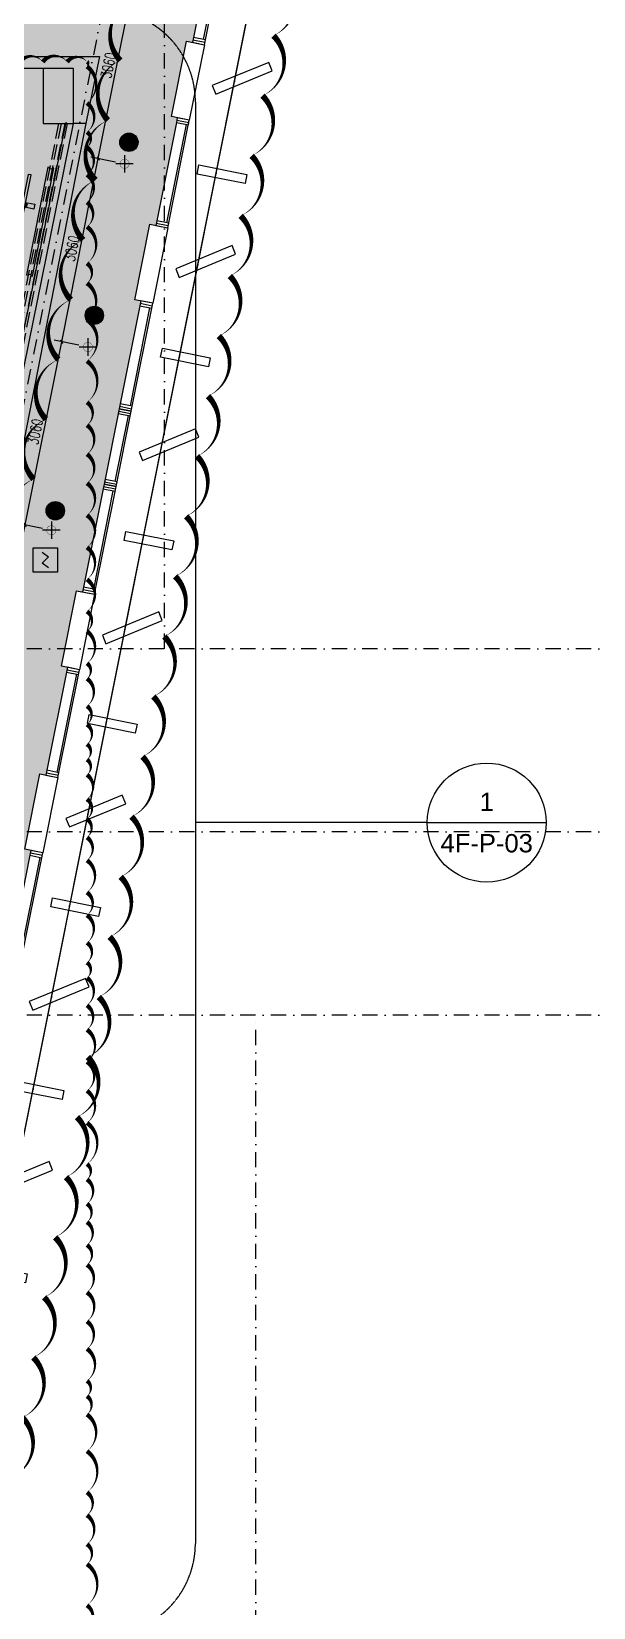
# Model space of a CAD drawing. Extents: x -354516 to 794396, y -401250 to -150594.
# Drawn here: x 27822 to 37032, y -364150 to -338342 of the extents above; entities that cross this region are included whole.
import ezdxf
from ezdxf.enums import TextEntityAlignment as Align

# ---------------------------------------------------------------- set-up
doc = ezdxf.new("R2010")
doc.units = 0
doc.header["$LTSCALE"] = 1000
doc.header["$MEASUREMENT"] = 0
for name, pattern in [('510I-01-Studio-plan-01$0$DASH', [0.35, 0.25, -0.1]), ('510I-02-CentralForum-00$0$CENTER', [2, 1.25, -0.25, 0.25, -0.25]), ('DASH', [0.35, 0.25, -0.1]), ('DASHDOT2', [0.5, 0.25, -0.125, 0, -0.125]), ('DOTE', [2.42, 2, -0.2, 0.02, -0.2])]:
    doc.linetypes.add(name, pattern=pattern)
for name, color, linetype in [('0-吊顶', 6, 'Continuous'), ('0-吊顶边界', 36, 'Continuous'), ('0-灯具', 20, 'Continuous'), ('0-灯具1', 40, 'Continuous'), ('0-设备风口（修改）', 71, 'Continuous'), ('A-轴线1', 1, 'DOTE'), ('an-furniture', 176, 'Continuous'), ('an-wall', 4, 'Continuous'), ('an-wndw', 2, 'Continuous'), ('an-wndw-mull-h', 2, 'Continuous'), ('BPM', 4, 'Continuous'), ('LINE', 11, 'Continuous'), ('P-完成面', 4, 'Continuous'), ('P-成活面', 4, 'Continuous'), ('PUB_DIM', 3, 'Continuous'), ('S-PLT', 30, 'Continuous'), ('SEE', 5, 'Continuous'), ('WALL', 2, 'Continuous'), ('WALL-MOVE', 6, 'Continuous'), ('WINDOW', 4, 'Continuous'), ('墙体', 7, 'Continuous'), ('门图', 134, 'Continuous')]:
    doc.layers.add(name, color=color, linetype=linetype)
doc.layers.add('0-地面材质_material hatch', color=251, linetype='Continuous', transparency=0.3)
doc.layers.add('修改', color=1, linetype='Continuous', plot=False)
doc.styles.add('510p-04$0$Arial_2', font='arial.ttf', dxfattribs={"height": 6.392964})
doc.styles.add('DIM_FONT', font='SIMPLEX', dxfattribs={"width": 0.7, "bigfont": 'GBCBIG'})
doc.dimstyles.new('_TCH_ARCH&&50', dxfattribs={"dimscale": 0.5, "dimtxt": 350, "dimasz": 100, "dimexe": 250, "dimexo": 300, "dimgap": 100, "dimtad": 1, "dimdec": 0, "dimzin": 0, "dimdsep": 46, "dimtxsty": 'DIM_FONT', "dimblk": 'ARCHTICK', "dimcen": 0.09, "dimclrd": 3, "dimclre": 3, "dimclrt": 7, "dimazin": 2, "dimtfac": 1, "dimtdec": 0, "dimtix": 1, "dimtmove": 2, "dimatfit": 3, "dimfxl": 0, "dimtolj": 1, "dimtzin": 0, "dimarcsym": 0})

# ---------------------------------------------------------------- blocks, each defined once
blk = doc.blocks.new('A$C4BD07983')
at = {"layer": 'an-wndw-mull-h'}
blk.add_line((0, 0), (0, 200), dxfattribs=at)
blk.add_lwpolyline([(40, 200), (-40, 200), (-40, 0), (40, 0)], close=True, dxfattribs=at)
blk = doc.blocks.new('UBB side window')
at = {"layer": 'SEE'}
blk.add_lwpolyline([(498339312, 3089844226), (498338991, 3089842617)], dxfattribs=at)
at = {"layer": 'WINDOW'}
for points in [[(498339158, 3089842584), (498339479, 3089844192)], [(498339171, 3089842500), (498339524, 3089844265)]]:
    blk.add_lwpolyline(points, dxfattribs=at)
at = {"rotation": 258.6900676666284}
for p in [(498339320, 3089844265), (498338983, 3089842578)]:
    blk.add_blockref('A$C4BD07983', p, dxfattribs=at)
blk = doc.blocks.new('UBB Side Wall Model')
at = {"layer": 'an-wall'}
for points in [[(498339594, 3089843082), (498339623, 3089843230), (498340408, 3089843073), (498340378, 3089842926), (498339594, 3089843082)], [(498340222, 3089841771), (498340165, 3089841910), (498339241, 3089841529), (498339298, 3089841390), (498340222, 3089841771)], [(498338994, 3089840082), (498339023, 3089840230), (498339808, 3089840073), (498339778, 3089839926), (498338994, 3089840082)], [(498339622, 3089838771), (498339565, 3089838910), (498338641, 3089838529), (498338698, 3089838390), (498339622, 3089838771)]]:
    blk.add_lwpolyline(points, dxfattribs=at)
for points in [[(498339111, 3089842200), (498338864, 3089840965), (498338570, 3089841024), (498338817, 3089842259)], [(498338511, 3089839200), (498338264, 3089837965), (498337970, 3089838024), (498338217, 3089839259)]]:
    blk.add_lwpolyline(points, close=True, dxfattribs=at)
blk.add_point((498339903, 3089843097), dxfattribs=at)
at = {"layer": 'an-wndw'}
for p in [(498339603, 3089841597), (498339303, 3089840097), (498339003, 3089838597)]:
    blk.add_point(p, dxfattribs=at)
for p in [(-60, -300), (-660, -3300)]:
    blk.add_blockref('UBB side window', p, dxfattribs=at)
blk = doc.blocks.new('ubb glaz 2')
at = {"layer": 'an-wall'}
for points in [[(498274741, 3089861082), (498274712, 3089861230), (498273927, 3089861073), (498273957, 3089860926), (498274741, 3089861082)], [(498274113, 3089859771), (498274170, 3089859910), (498275094, 3089859529), (498275037, 3089859390), (498274113, 3089859771)], [(498275341, 3089858082), (498275312, 3089858230), (498274527, 3089858073), (498274557, 3089857926), (498275341, 3089858082)], [(498274713, 3089856771), (498274770, 3089856910), (498275694, 3089856529), (498275637, 3089856390), (498274713, 3089856771)]]:
    blk.add_lwpolyline(points, dxfattribs=at)
blk.add_lwpolyline([(498275824, 3089857200), (498276071, 3089855965), (498276365, 3089856024), (498276118, 3089857259)], close=True, dxfattribs=at)
blk.add_point((498274432, 3089861097), dxfattribs=at)
at = {"layer": 'an-wndw'}
for points in [[(498275471, 3089858965), (498275224, 3089860200)], [(498275484, 3089859049), (498275269, 3089860127)], [(498275420, 3089860239), (498275667, 3089859004)]]:
    blk.add_lwpolyline(points, dxfattribs=at)
for p in [(498274732, 3089859597), (498275032, 3089858097), (498275332, 3089856597)]:
    blk.add_point(p, dxfattribs=at)
at = {"layer": 'an-wndw', "xscale": -1}
for p in [(996614395, 17700), (996614995, 14700)]:
    blk.add_blockref('UBB side window', p, dxfattribs=at)
at = {"layer": 'an-wndw-mull-h', "xscale": -1, "rotation": 101.3099323333716}
for p in [(498275428, 3089860200), (498275659, 3089859043)]:
    blk.add_blockref('A$C4BD07983', p, dxfattribs=at)
blk = doc.blocks.new('A$C168904E7')
at = {"layer": 'an-furniture', "linetype": '510I-01-Studio-plan-01$0$DASH'}
for p, q in [((-396, 0), (4244, -23200)), ((-355, 0), (4285, -23200)), ((-294, 0), (4346, -23200)), ((-253, 0), (4387, -23200))]:
    blk.add_line(p, q, dxfattribs=at)
at = {"layer": 'WALL-MOVE'}
for points in [[(204, -2491), (175, -2497), (-178, -732), (-149, -726), (-145, -746), (-106, -738), (-109, -719), (-80, -713), (273, -2478), (244, -2484), (240, -2464), (200, -2472), (204, -2491)], [(821, -5047), (792, -5053), (439, -3288), (468, -3282), (472, -3301), (511, -3293), (507, -3274), (537, -3268), (890, -5033), (860, -5039), (856, -5019), (817, -5027), (821, -5047)], [(861, -5776), (832, -5782), (1185, -7547), (1214, -7541), (1210, -7521), (1250, -7514), (1254, -7533), (1283, -7527), (930, -5762), (901, -5768), (904, -5788), (865, -5796), (861, -5776)], [(1778, -10872), (1749, -10878), (1396, -9113), (1425, -9107), (1429, -9126), (1469, -9118), (1465, -9099), (1494, -9093), (1847, -10858), (1818, -10864), (1814, -10844), (1775, -10852), (1778, -10872)], [(2239, -12644), (2209, -12650), (1856, -10885), (1886, -10879), (1890, -10899), (1929, -10891), (1925, -10871), (1954, -10865), (2307, -12630), (2278, -12636), (2274, -12616), (2235, -12624), (2239, -12644)], [(2090, -12431), (2061, -12436), (2414, -14202), (2443, -14196), (2439, -14176), (2479, -14168), (2482, -14188), (2512, -14182), (2159, -12417), (2129, -12423), (2133, -12442), (2094, -12450), (2090, -12431)], [(3267, -17804), (3238, -17810), (2885, -16045), (2914, -16039), (2918, -16059), (2957, -16051), (2953, -16031), (2983, -16026), (3336, -17791), (3306, -17797), (3302, -17777), (3263, -17785), (3267, -17804)], [(3660, -20278), (3630, -20284), (3277, -18519), (3307, -18513), (3311, -18532), (3350, -18525), (3346, -18505), (3375, -18499), (3728, -20264), (3699, -20270), (3695, -20250), (3656, -20258), (3660, -20278)], [(3932, -21128), (3902, -21134), (4255, -22899), (4285, -22893), (4281, -22874), (4320, -22866), (4324, -22885), (4353, -22880), (4000, -21115), (3971, -21120), (3975, -21140), (3936, -21148), (3932, -21128)]]:
    blk.add_lwpolyline(points, dxfattribs=at)
blk = doc.blocks.new('510I-01-Studio-plan-01$0$dsyyuy')
for points in [[(-80, 152), (0, 152), (0, 140), (-80, 140)], [(-80, 0), (0, 0), (0, 120), (-80, 120)], [(-46, 120), (-34, 120), (-34, 140), (-46, 140)]]:
    blk.add_lwpolyline(points, close=True)
blk = doc.blocks.new('dfgsddrrrrrrr')
at = {"layer": '0-灯具'}
blk.add_lwpolyline([(-689, -1933), (-640, -1942), (733, 4922), (684, 4931)], close=True, dxfattribs=at)
at = {"layer": '0-灯具', "xscale": -1, "rotation": 78.6900102377385}
for p in [(776, 4362), (580, 3382), (384, 2401), (188, 1421), (-8, 440), (-204, -541), (-401, -1521)]:
    blk.add_blockref('510I-01-Studio-plan-01$0$dsyyuy', p, dxfattribs=at)
blk = doc.blocks.new('510p-04$0$SameDrawingTag')
blk.add_line((-6.5, 0), (6.5, 0))
blk.add_circle((0, 0), 6.5)
at = {"style": '510p-04$0$Arial_2'}
blk.add_attdef('DWG#', text='', height=2.5, dxfattribs=at).set_placement((0, 3.25), align=Align.MIDDLE_CENTER)
blk = doc.blocks.new('$TwtSys$00000128')
h = blk.add_hatch(color=8)
h.dxf.hatch_style = 1
edge = h.paths.add_edge_path()
edge.add_arc((0, 0), 1, 0, 360)
blk.add_circle((0, 0, 0), 1)
blk = doc.blocks.new('sdhdfhfdhfhfgffff')
at = {"layer": '0-灯具1'}
for points in [[(-143, 0), (143, 0)], [(0, 143), (0, -143)]]:
    blk.add_lwpolyline(points, dxfattribs=at)
at = {"layer": '0-灯具1', "const_width": 5}
for points in [[(0, 75, 1), (0, -75, 7.992133)], [(0, 75, -1), (0, -75, -7.992133)]]:
    blk.add_lwpolyline(points, format="xyb", dxfattribs=at)
blk = doc.blocks.new('YG')
at = {"layer": 'BPM', "color": 6, "ltscale": 2}
for p, q in [((53, 328), (-53, 253)), ((-53, 253), (53, 147)), ((-53, 72), (53, 147))]:
    blk.add_line(p, q, dxfattribs=at)
at = {"layer": 'BPM'}
blk.add_lwpolyline([(-200, 0), (200, 0), (200, 400), (-200, 400)], close=True, dxfattribs=at)
blk = doc.blocks.new('GRID')
at = {"layer": '墙体', "color": 250, "linetype": 'DASHDOT2', "lineweight": -3}
for p, q in [((77197.5, 78432), (60479.2, -5159.7)), ((71936.4, 36586.5), (71936.4, 72586.5)), ((107436.4, 36586.5), (-19063.6, 36586.5)), ((107436.4, 33586.5), (-19063.6, 33586.5)), ((107436.4, 30586.5), (-19063.6, 30586.5)), ((73436.4, -11413.5), (73436.4, 30586.5))]:
    blk.add_line(p, q, dxfattribs=at)
blk = doc.blocks.new('_ArchTick')
at = {"color": 0, "linetype": 'ByBlock', "const_width": 0.4}
blk.add_lwpolyline([(-0.5, -0.5), (0.5, 0.5)], dxfattribs=at)
blk = doc.blocks.new('*D420')
at = {"layer": 'Defpoints', "color": 0}
for p in [(27717, -346423), (28147, -346509), (27547, -349509)]:
    blk.add_point(p, dxfattribs=at)
at = {"layer": 'PUB_DIM', "color": 3, "lineweight": -2}
for p, q in [((27117, -349423), (27717, -346423)), ((28000, -346479), (27595, -346398)), ((27400, -349480), (26995, -349399))]:
    blk.add_line(p, q, dxfattribs=at)
at = {"layer": 'PUB_DIM', "color": 3, "lineweight": -2, "xscale": 50, "yscale": 50, "zscale": 50}
for p, rotation in [((27717, -346423), 78.69023984409351), ((27117, -349423), 258.6902398440935)]:
    blk.add_blockref('_ArchTick', p, dxfattribs=dict(at, rotation=rotation))
at = {"layer": 'PUB_DIM', "color": 7, "insert": (27282, -347896), "char_height": 175, "attachment_point": 5, "rotation": 78.6902, "style": 'DIM_FONT'}
blk.add_mtext('\\A1;3060', dxfattribs=at)
blk = doc.blocks.new('*D421')
at = {"layer": 'Defpoints', "color": 0}
for p in [(28317, -343423), (28747, -343509), (28147, -346509)]:
    blk.add_point(p, dxfattribs=at)
at = {"layer": 'PUB_DIM', "color": 3, "lineweight": -2}
for p, q in [((27717, -346423), (28317, -343423)), ((28600, -343480), (28195, -343399)), ((28000, -346479), (27595, -346398))]:
    blk.add_line(p, q, dxfattribs=at)
at = {"layer": 'PUB_DIM', "color": 3, "lineweight": -2, "xscale": 50, "yscale": 50, "zscale": 50}
for p, rotation in [((28317, -343423), 78.69023984409351), ((27717, -346423), 258.6902398440935)]:
    blk.add_blockref('_ArchTick', p, dxfattribs=dict(at, rotation=rotation))
at = {"layer": 'PUB_DIM', "color": 7, "insert": (27882, -344896), "char_height": 175, "attachment_point": 5, "rotation": 78.6902, "style": 'DIM_FONT'}
blk.add_mtext('\\A1;3060', dxfattribs=at)
blk = doc.blocks.new('*D422')
at = {"layer": 'Defpoints', "color": 0}
for p in [(28917, -340423), (29347, -340509), (28747, -343509)]:
    blk.add_point(p, dxfattribs=at)
at = {"layer": 'PUB_DIM', "color": 3, "lineweight": -2}
for p, q in [((29200, -340480), (28795, -340399)), ((28317, -343423), (28917, -340423)), ((28600, -343480), (28195, -343399))]:
    blk.add_line(p, q, dxfattribs=at)
at = {"layer": 'PUB_DIM', "color": 3, "lineweight": -2, "xscale": 50, "yscale": 50, "zscale": 50}
for p, rotation in [((28917, -340423), 78.69023984409351), ((28317, -343423), 258.6902398440935)]:
    blk.add_blockref('_ArchTick', p, dxfattribs=dict(at, rotation=rotation))
at = {"layer": 'PUB_DIM', "color": 7, "insert": (28482, -341896), "char_height": 175, "attachment_point": 5, "rotation": 78.6902, "style": 'DIM_FONT'}
blk.add_mtext('\\A1;3060', dxfattribs=at)
blk = doc.blocks.new('*D414')
at = {"layer": 'Defpoints', "color": 0}
for p in [(29517, -337423), (29947, -337509), (29347, -340509)]:
    blk.add_point(p, dxfattribs=at)
at = {"layer": 'PUB_DIM', "color": 3, "lineweight": -2}
for p, q in [((28917, -340423), (29517, -337423)), ((29800, -337480), (29395, -337399)), ((29200, -340480), (28795, -340399))]:
    blk.add_line(p, q, dxfattribs=at)
at = {"layer": 'PUB_DIM', "color": 3, "lineweight": -2, "xscale": 50, "yscale": 50, "zscale": 50}
for p, rotation in [((29517, -337423), 78.69023984409351), ((28917, -340423), 258.6902398440935)]:
    blk.add_blockref('_ArchTick', p, dxfattribs=dict(at, rotation=rotation))
at = {"layer": 'PUB_DIM', "color": 7, "insert": (29082, -338896), "char_height": 175, "attachment_point": 5, "rotation": 78.6902, "style": 'DIM_FONT'}
blk.add_mtext('\\A1;3060', dxfattribs=at)

msp = doc.modelspace()

# ---------------------------------------------------------------- hatches: boundary and pattern name
at = {"layer": '0-地面材质_material hatch'}
h = msp.add_hatch(dxfattribs=at)
h.set_pattern_fill('ANSI35', color=256, scale=1200)
h.set_pattern_definition([(45, (-498310856.17, -3090192758), (-212.132034356, 212.132034356), []), (45, (-498310644.03, -3090192758), (-212.132034356, 212.132034356), [375, -75, 0, -75])])
h.paths.add_polyline_path([(32050.9, -330086.9), (30674.2, -330086.9), (30547, -330685.3), (30547, -330685.3), (30350.9, -331665.9), (30350.9, -331665.9), (29914.1, -333850), (27400, -333850), (27400, -337550.7), (27300, -337550.7), (27300, -338550.7), (27400, -338550.7), (27400, -338750), (28934.1, -338750), (23948, -364150), (19900, -364150), (19900, -364850.7), (19700, -364850.7), (19700, -365850.7), (19900, -365850.7), (19900, -366050), (20800, -366050), (20800, -366050), (21800, -366050), (21800, -366050), (23474.1, -366050), (22874.1, -369050), (20900, -369050), (20900, -372650), (23531, -372649), (23760.9, -371499.4), (23859, -371519), (24212, -369754), (24113.9, -369734.4), (24360.9, -368499.4), (24459, -368519), (24812, -366754), (24713.9, -366734.4), (24960.9, -365499.4), (25059, -365519), (26012, -360754), (25913.9, -360734.4), (26160.9, -359499.4), (26259, -359519), (27212, -354754), (27113.9, -354734.4), (27360.9, -353499.4), (27459, -353519), (27812, -351754), (27713.9, -351734.4), (27960.9, -350499.4), (28059, -350519), (28412, -348754), (28313.9, -348734.4), (28560.9, -347499.4), (28659, -347519), (29612, -342754), (29513.9, -342734.4), (29760.9, -341499.4), (29859, -341519), (30212, -339754), (30113.9, -339734.4), (30360.9, -338499.4), (30459, -338519), (30812, -336754), (30713.9, -336734.4), (30960.9, -335499.4), (31059, -335519), (31412, -333754), (31313.9, -333734.4), (31560.9, -332499.4), (31659, -332519), (32012, -330754), (31913.9, -330734.4)])
h = msp.add_hatch(dxfattribs=at)
h.set_pattern_fill('AR-CONC', color=256, scale=75)
h.set_pattern_definition([(50, (-498310856.17, -3090192758), (537.94513695, -47.06410124), [56.25, -618.75]), (355, (-498310856.17, -3090192758), (-104.06350021, 564.144100275), [45, -495]), (100.45144446, (-498310811.34, -3090192761.9), (433.881635045, 517.07999323), [47.805144, -525.856584]), (46.1842, (-498310856.17, -3090192608), (800.430998, -124.1394606), [84.375, -928.125]), (96.63563549, (-498310789.5, -3090192618.35), (700.99645926, 730.58895058), [71.7077565, -788.78532]), (351.18416399, (-498310856.2, -3090192608), (700.9964588, 730.5889502), [67.5, -742.50000075]), (21, (-498310781.17, -3090192645.5), (447.68028909, -301.964168), [56.25, -618.75]), (326, (-498310781.17, -3090192645.5), (182.48649894, 543.86253379), [45, -495]), (71.45144474, (-498310743.86, -3090192670.66), (630.16678255, 241.898364605), [47.8051425, -525.856584]), (37.5, (-498310856.17, -3090192758), (9.119891488, 249.670390373), [0, -489, 0, -502.5, 0, -496.875]), (7.5, (-498310856.17, -3090192758), (197.302153082, 295.808783912), [0, -286.5, 0, -477.75, 0, -189.375]), (327.5, (-498311023.42, -3090192758), (400.366827129, -16.916153801), [0, -187.5, 0, -585, 0, -776.25]), (317.5, (-498311098.4, -3090192758), (437.389627007, 75.07873675), [0, -243.75, 0, -388.5, 0, -551.25])])
h.paths.add_polyline_path([(12472.3, -363950), (12503.6, -363793.1), (12111.4, -363714.6), (13049, -359026.7), (13441.2, -359105.2), (13480.4, -358909), (13283, -358869.4), (13573.3, -357397.8), (13770.7, -357437.3), (13813.8, -357242.1), (13421.3, -357164), (14725.3, -350643), (15117.4, -350721.4), (15156.6, -350525.3), (14959.6, -350485.8), (15253.8, -349014.9), (15450.8, -349054.3), (15490, -348858.4), (15097.9, -348779.9), (15738.2, -345580), (16130.5, -345658.5), (16169.8, -345462.4), (15972.6, -345423), (16268.1, -343952.3), (16463.9, -343991.4), (16503.1, -343795.4), (16112.3, -343717.2), (17048.6, -339028.4), (17440.9, -339106.9), (17472.2, -338950), (28663, -338949.5), (28664.4, -339850.1), (28867, -339850.1), (24125.1, -363049.9), (23741.1, -363049.9), (23741.1, -363949.5)])
at = {"layer": 'WALL'}
h = msp.add_hatch(color=250, dxfattribs=at)
h.dxf.hatch_style = 1
h.paths.add_polyline_path([(28934.1, -338750), (27400, -338750.4), (27400, -338950), (27400, -338950), (27793.2, -338950), (28510.1, -338950), (28510.1, -339850.1), (28714, -339850.1)])

# ---------------------------------------------------------------- linework, layer by layer
at = {"layer": '0-吊顶', "linetype": 'DASH', "ltscale": 0.01}
msp.add_lwpolyline([(12239.3, -337993.3), (29007.8, -337993.3, -0.4142136), (30507.8, -339493.3), (30507.8, -363100.6, -0.4142136), (29007.8, -364600.6), (12239.3, -364600.6, -0.4142136), (10739.3, -363100.6), (10739.3, -339493.3, -0.4142136)], format="xyb", close=True, dxfattribs=at)
msp.add_lwpolyline([(34307.1, -351296.9), (30507.8, -351296.9)], dxfattribs=at)
at = {"layer": '0-吊顶边界', "color": 250}
for p, q in [((23666.5, -363025.9), (28392.5, -339826.2)), ((23784.1, -363049.9), (28510.1, -339850.1))]:
    msp.add_line(p, q, dxfattribs=at)
at = {"layer": '0-地面材质_material hatch', "color": 250}
msp.add_line((28714, -339850.1), (24168, -363049.9), dxfattribs=at)
at = {"layer": '0-设备风口（修改）'}
msp.add_lwpolyline([(28731.5, -364514, 0, 75, 0.5), (28731.5, -364114, 0, 75, 0.5), (28731.5, -363439, 0, 75, 0.5), (28731.5, -363114, 0, 75, 0.5), (28731.5, -362639, 0, 75, 0.5), (28731.5, -362264, 0, 75, 0.5), (28731.5, -361589, 0, 75, 0.5), (28731.5, -360989, 0, 75, 0.5), (28731.5, -360689, 0, 75, 0.5), (28731.5, -360439, 0, 75, 0.5), (28731.5, -359914, 0, 75, 0.5), (28731.5, -359464, 0, 75, 0.5), (28731.5, -358989, 0, 75, 0.5), (28731.5, -358539, 0, 75, 0.5), (28731.5, -358214, 0, 75, 0.5), (28731.5, -357839, 0, 75, 0.5), (28731.5, -357539, 0, 75, 0.5), (28731.5, -357139, 0, 75, 0.5), (28731.5, -356889, 0, 75, 0.5), (28731.5, -356214, 0, 75, 0.5), (28731.5, -355689, 0, 75, 0.5), (28731.5, -355214, 0, 75, 0.5), (28731.5, -354689, 0, 75, 0.5), (28731.5, -354289, 0, 75, 0.5), (28731.5, -353839, 0, 75, 0.5), (28731.5, -353589, 0, 75, 0.5), (28731.5, -353264, 0, 75, 0.5), (28731.5, -352814, 0, 75, 0.5), (28731.5, -352439, 0, 75, 0.5), (28731.5, -351914, 0, 75, 0.5), (28731.5, -351539, 0, 75, 0.5), (28731.5, -351239, 0, 75, 0.5), (28731.5, -350914, 0, 75, 0.5), (28731.5, -350514, 0, 75, 0.5), (28731.5, -350264, 0, 75, 0.5), (28731.5, -350014, 0, 75, 0.5), (28731.5, -349689, 0, 75, 0.5), (28731.5, -349389, 0, 75, 0.5), (28731.5, -348939, 0, 75, 0.5), (28731.5, -348689, 0, 75, 0.5), (28731.5, -348164, 0, 75, 0.5), (28731.5, -347839, 0, 75, 0.5), (28731.5, -347314, 0, 75, 0.5), (28731.5, -346789, 0, 75, 0.5), (28731.5, -346264, 0, 75, 0.5), (28731.5, -345739, 0, 75, 0.5), (28731.5, -345264, 0, 75, 0.5), (28731.5, -344789, 0, 75, 0.5), (28731.5, -344414, 0, 75, 0.5), (28731.5, -343739, 0, 75, 0.5), (28731.5, -343064, 0, 75, 0.5), (28731.5, -342464, 0, 75, 0.5), (28731.5, -342139, 0, 75, 0.5), (28731.5, -341539, 0, 75, 0.5), (28731.5, -341139, 0, 75, 0.5), (28731.5, -340689, 0, 75, 0.5), (28731.5, -340239, 0, 75, 0.5), (28731.5, -339989, 0, 75, 0.5), (28731.5, -339514, 0, 75, 0.5), (28731.5, -338914, 0, 75, 0.5), (28731.5, -338841, 0, 75, 0.5), (28406.5, -338841, 0, 75, 0.5), (28006.5, -338841, 0, 75, 0.5), (27631.5, -338841, 0, 75, 0.5)], format="xyseb", dxfattribs=at)
at = {"layer": 'P-完成面'}
msp.add_line((21188.6, -388950), (34388.6, -322950), dxfattribs=at)
msp.add_lwpolyline([(22108.6, -384350), (33506.2, -327362.1)], dxfattribs=at)
at = {"layer": 'P-成活面', "color": 4}
msp.add_lwpolyline([(28012, -338950), (28012, -339850.1), (28510.1, -339850.1)], dxfattribs=at)
at = {"layer": 'WALL', "color": 0}
msp.add_lwpolyline([(27400, -338750.4), (28934.1, -338750), (28714, -339850.1), (28510.1, -339850.1), (28510.1, -338950), (27400, -338950.1), (27400, -338750)], dxfattribs=at)
at = {"layer": '修改'}
for points in [[(27492.6, -362023.1, 0, 100, 0.5205671), (27671.5, -361039.2, 0, 100, 0.5205671), (27850.5, -360055.4, 0, 100, 0.5205671), (28029.4, -359071.5, 0, 100, 0.5205671), (28208.4, -358087.7, 0, 100, 0.5205671), (28387.3, -357103.8, 0, 100, 0.5205671), (28566.3, -356119.9, 0, 100, 0.5205671), (28745.2, -355136.1, 0, 100, 0.5205671), (28924.2, -354152.2, 0, 100, 0.5205671), (29103.1, -353168.4, 0, 100, 0.5205671), (29282.1, -352184.5, 0, 100, 0.5205671), (29461, -351200.6, 0, 100, 0.5205671), (29640, -350216.8, 0, 100, 0.5205671), (29818.9, -349232.9, 0, 100, 0.5205671), (29997.9, -348249.1, 0, 100, 0.5205671), (30176.8, -347265.2, 0, 100, 0.5205671), (30355.8, -346281.4, 0, 100, 0.5205671), (30534.7, -345297.5, 0, 100, 0.5205671), (30713.7, -344313.6, 0, 100, 0.5205671), (30892.6, -343329.8, 0, 100, 0.5205671), (31071.5, -342345.9, 0, 100, 0.5205671), (31250.5, -341362.1, 0, 100, 0.5205671), (31429.4, -340378.2, 0, 100, 0.5205671), (31608.4, -339394.3, 0, 100, 0.5205671), (31787.3, -338410.5, 0, 100, 0.5205671), (31966.3, -337426.6, 0, 100, 0.5205671)], [(29479, -337837.4, 0, 100, 0.5205671), (29276.1, -338816.6, 0, 100, 0.5205671), (29073.2, -339795.8, 0, 100, 0.5205671), (28870.4, -340775, 0, 100, 0.5205671), (28667.5, -341754.2, 0, 100, 0.5205671), (28464.6, -342733.4, 0, 100, 0.5205671), (28261.8, -343712.6, 0, 100, 0.5205671), (28058.9, -344691.8, 0, 100, 0.5205671), (27856, -345671, 0, 100, 0.5205671), (27653.2, -346650.2, 0, 100, 0.5205671)]]:
    msp.add_lwpolyline(points, format="xyseb", dxfattribs=at)

# ---------------------------------------------------------------- block references
at = {"layer": '0-吊顶'}
ref = msp.add_blockref('510p-04$0$SameDrawingTag', (35282.1, -351296.9), dxfattribs=dict(at, xscale=150, yscale=150, zscale=150))
ref.add_attrib('DWG#', '1', dxfattribs={"layer": '0', "height": 300, "style": '510p-04$0$Arial_2'}).set_placement((35282.1, -350957.3), align=Align.MIDDLE_CENTER)
ref.add_attrib('SHT#', '4F-P-03', dxfattribs={"layer": '0', "height": 300, "style": '510p-04$0$Arial_2'}).set_placement((35282.1, -351634.8), align=Align.MIDDLE_CENTER)
at = {"layer": '0-灯具', "linetype": '510I-02-CentralForum-00$0$CENTER', "ltscale": 0.5}
msp.add_blockref('dfgsddrrrrrrr', (27082.2, -345612.5), dxfattribs=at)
at = {"layer": '0-灯具1', "extrusion": (0, 0, -1), "zscale": -1}
for p in [(-29347.2, -340509), (-28747.2, -343509), (-28147.2, -346509)]:
    msp.add_blockref('sdhdfhfdhfhfgffff', p, dxfattribs=at)
at = {"layer": 'A-轴线1'}
msp.add_blockref('GRID', (-41936.4, -385036.5), dxfattribs=at)
at = {"layer": 'LINE', "xscale": -1}
msp.add_blockref('YG', (28050, -347195.4), dxfattribs=at)
at = {"layer": 'P-完成面'}
for p in [(-498308456.2, -3090180758), (-498310856.2, -3090192758)]:
    msp.add_blockref('UBB Side Wall Model', p, dxfattribs=at)
at = {"layer": 'P-完成面', "xscale": -1}
for p in [(498304678.8, -3090204758), (498304678.8, -3090204758), (498302278.8, -3090216758), (498302278.8, -3090216758)]:
    msp.add_blockref('ubb glaz 2', p, dxfattribs=at)
at = {"layer": 'S-PLT', "xscale": 150.0000015, "yscale": 150.0000015, "zscale": 150.0000015}
for p in [(29417.7, -340156.6), (28851, -342990.2), (28211, -346190.2)]:
    msp.add_blockref('$TwtSys$00000128', p, dxfattribs=at)
at = {"layer": '门图', "xscale": -1}
msp.add_blockref('A$C168904E7', (28012.1, -339850.2), dxfattribs=at)

# ---------------------------------------------------------------- dimensions: what is measured, and where the dimension line sits
at = {"layer": 'PUB_DIM', "color": 250}
for base, p1, p2, picture, middle in [((29517.2, -337423.1), (29347.1, -340509), (29947.1, -337509), '*D414', (29082.4, -338896.1)), ((28917.2, -340423.1), (28747.1, -343509), (29347.1, -340509), '*D422', (28482.4, -341896.1)), ((28317.3, -343423.1), (28147.2, -346508.5), (28747.1, -343509), '*D421', (27882.5, -344895.8))]:
    dim = msp.add_linear_dim(base=base, p1=p1, p2=p2, angle=258.69024, text='3060', dimstyle='_TCH_ARCH&&50', dxfattribs=at)
    dim.commit()
    dim.dimension.update_dxf_attribs({"geometry": picture, "text_midpoint": middle})
dim = msp.add_linear_dim(base=(27717.4, -346422.5), p1=(27547.1, -349509), p2=(28147.2, -346508.5), angle=258.69024, dimstyle='_TCH_ARCH&&50', dxfattribs=at)
dim.commit()
dim.dimension.update_dxf_attribs({"geometry": '*D420', "text_midpoint": (27282.5, -347895.8)})

doc.saveas('drawing.dxf')
